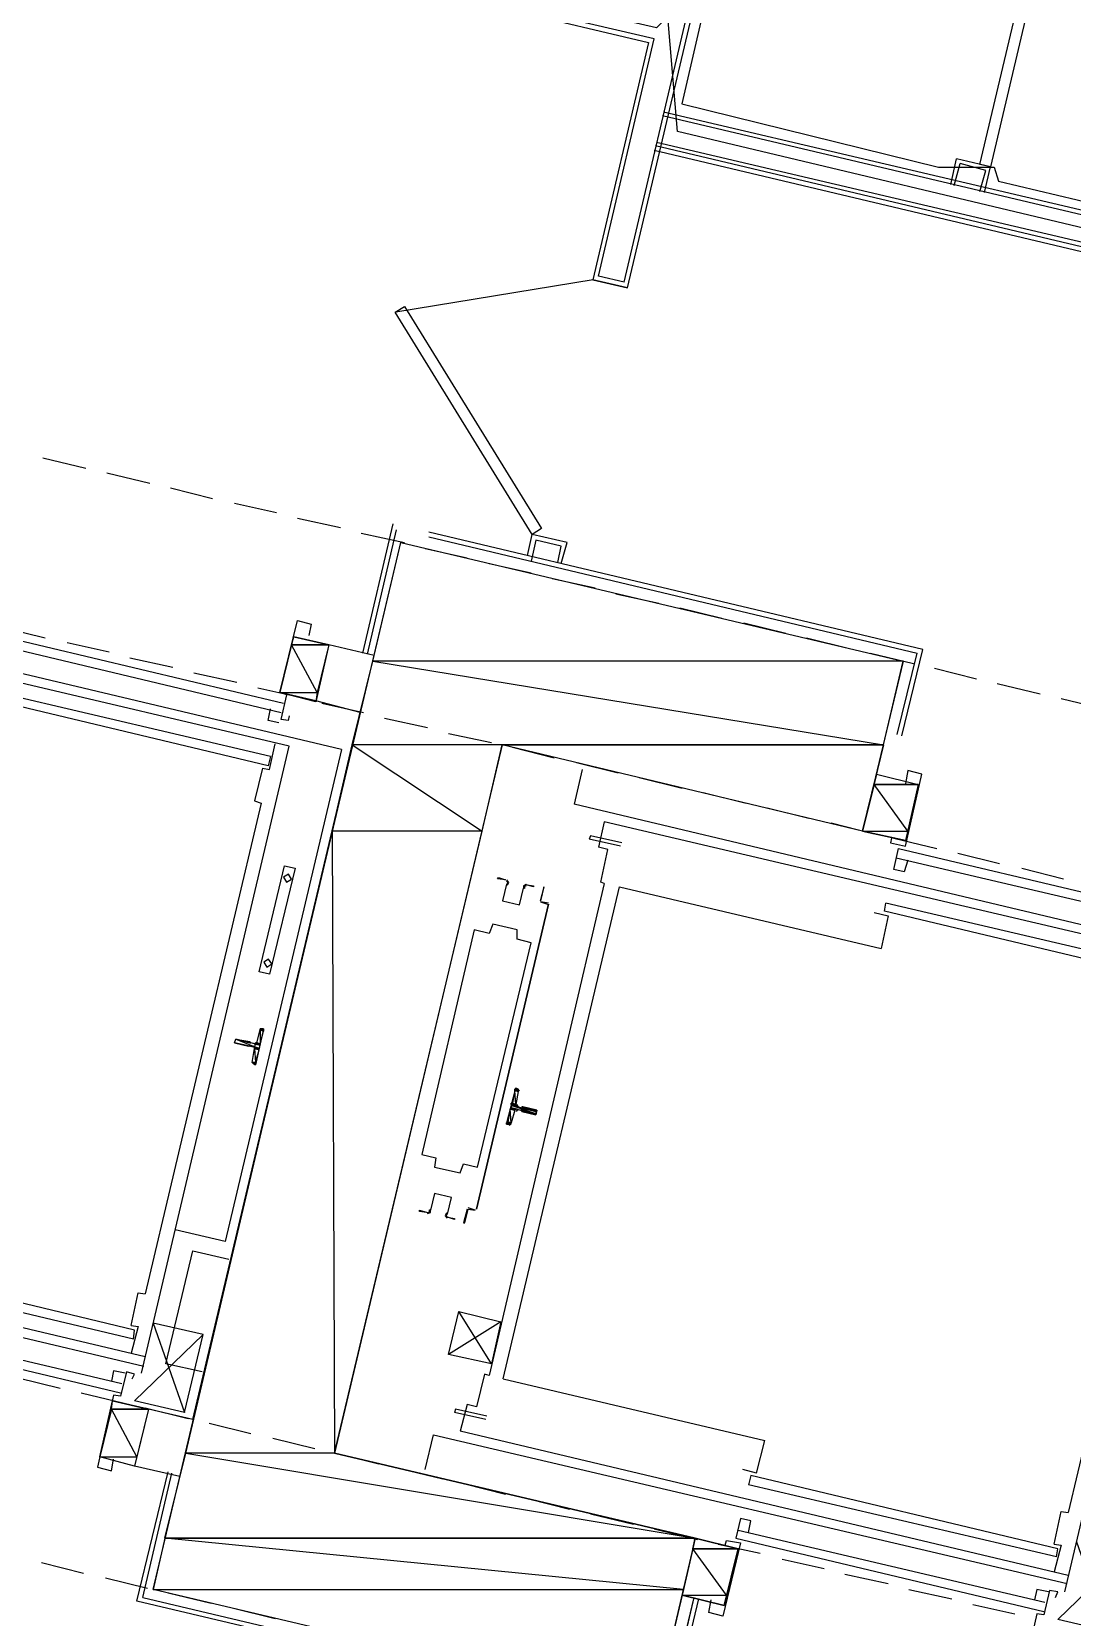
# Model space of a CAD drawing. Header units: feet. Extents: x -84 to 198, y -22 to 181.
# Drawn here: x 54.59 to 66.53, y 53.62 to 71.79 of the extents above; entities that cross this region are included whole.
import ezdxf

# ---------------------------------------------------------------- set-up
doc = ezdxf.new("R2010")
doc.units = ezdxf.units.FT
for name, color, linetype in [('A-AREA-COMUN', 252, 'CONTINUOUS'), ('A-AREA-UNIDAD', 30, 'CONTINUOUS'), ('A-LINEA', 7, 'CONTINUOUS'), ('A-LINEA-FINA', 9, 'CONTINUOUS'), ('A-MURO-CONCRETO', 8, 'CONTINUOUS')]:
    doc.layers.add(name, color=color, linetype=linetype)

msp = doc.modelspace()

# ---------------------------------------------------------------- linework, layer by layer
at = {"layer": 'A-AREA-COMUN'}
msp.add_lwpolyline([(85.44, 65.12), (73.6, 67.84), (72.16, 70.2044), (71.488, 70.1333), (71.2, 69.8133), (70.688, 70.1689), (70.528, 70.6844), (68.288, 69.4044), (67.232, 69.4044), (62, 70.6489), (61.888, 71.9644), (61.76, 71.84), (60.672, 72.0889), (60.32, 72.32), (61.2, 75.9644), (60.24, 75.9644), (43.52, 79.9289), (42.848, 77.12), (41.84, 77.12), (33.888, 79.04)], dxfattribs=at)
at = {"layer": 'A-AREA-UNIDAD'}
msp.add_lwpolyline([(100.832, 79.3244), (78.208, 84.6933), (76.992, 84.6933), (74.4, 85.2089), (66.112, 87.2889), (64.24, 78.9689), (63.872, 78.88), (63.2, 75.9644), (63.2, 75.2889), (63.008, 75.1289), (62.048, 70.9689), (64.992, 70.24), (65.632, 70.24), (65.68, 70.08), (67.712, 69.6), (69.728, 70.72), (70.72, 70.72), (71.2, 69.8489), (71.552, 70.24), (72.512, 70.24), (73.792, 68.16), (85.6, 65.3689)], dxfattribs=at)
at = {"layer": 'A-LINEA'}
for p, q in [((61.3867, 68.9244), (65.8267, 87.7244)), ((61.4267, 68.8578), (65.8667, 87.6711)), ((61.7333, 71.7111), (60.1333, 72.0844)), ((61.0933, 68.9911), (61.7333, 71.7111)), ((67.9067, 69.3911), (61.8267, 70.8311)), ((67.92, 69.4444), (61.84, 70.8711)), ((67.8133, 68.9911), (61.7333, 70.4311)), ((67.8267, 69.0444), (61.7467, 70.4844)), ((67.84, 69.0978), (61.76, 70.5244)), ((65.1333, 70.0444), (65.2, 70.3378)), ((65.1733, 70.0311), (65.24, 70.2844)), ((65.5867, 70.2444), (65.2, 70.3378)), ((65.5333, 70.2044), (65.24, 70.2844)), ((65.4667, 69.9644), (65.5333, 70.2044)), ((65.52, 69.9511), (65.5867, 70.2444)), ((61.0322, 68.9504), (58.7697, 68.5807)), ((61.4267, 68.8578), (61.0267, 68.9511)), ((61.3867, 68.9244), (61.0933, 68.9911)), ((54.72, 66.9111), (55.2133, 66.7911)), ((55.4533, 66.7378), (55.9467, 66.6178)), ((56.1867, 66.5644), (56.6667, 66.4444)), ((56.92, 66.3911), (57.4, 66.2844)), ((57.64, 66.2178), (58.1333, 66.1111)), ((58.3733, 66.0444), (58.8667, 65.9378)), ((58.7333, 66.1511), (58.3867, 64.6711)), ((58.7733, 66.0844), (58.44, 64.6578)), ((64.8133, 64.7111), (59.1467, 66.0578)), ((59.1467, 66.0044), (64.7467, 64.6711)), ((60.28, 65.7911), (60.3333, 66.0311)), ((60.28, 65.7911), (60.3333, 66.0311)), ((60.7333, 65.9378), (60.3333, 66.0311)), ((60.7333, 65.9378), (60.3333, 66.0311)), ((59.1067, 65.8711), (59.5867, 65.7644)), ((60.6267, 65.7111), (60.6667, 65.8978)), ((60.6667, 65.6978), (60.7333, 65.9378)), ((59.84, 65.6978), (60.32, 65.5911)), ((58.1467, 63.5644), (50.2267, 65.4444)), ((60.56, 65.5244), (61.0533, 65.4178)), ((61.2933, 65.3511), (61.7867, 65.2444)), ((57.5467, 63.6044), (50.5733, 65.2444)), ((62.0267, 65.1911), (62.5067, 65.0711)), ((53.9467, 64.9378), (57.48, 64.0978)), ((54.2667, 64.9644), (54.7467, 64.8444)), ((62.76, 65.0178), (63.24, 64.8978)), ((53.9333, 64.8311), (57.4533, 63.9911)), ((55, 64.7911), (55.48, 64.6844)), ((57.44, 64.2178), (57.6, 64.8578)), ((58, 64.7644), (57.6, 64.8578)), ((58, 64.7644), (57.8533, 64.1111)), ((58.52, 64.6444), (58, 64.7644)), ((63.48, 64.8444), (63.9733, 64.7244)), ((64.5733, 63.7244), (64.8133, 64.7111)), ((55.72, 64.6178), (56.2133, 64.5111)), ((64.2133, 64.6711), (64.7067, 64.5511)), ((64.52, 63.7378), (64.7467, 64.6711)), ((56.4533, 64.4444), (56.9467, 64.3378)), ((64.9467, 64.4978), (65.4267, 64.3778)), ((57.3067, 63.3778), (53.7867, 64.2178)), ((57.3333, 63.4844), (53.8, 64.3111)), ((57.1867, 64.2711), (57.6667, 64.1644)), ((57.8533, 64.1244), (57.44, 64.2178)), ((65.6667, 64.3244), (66.16, 64.2044)), ((56.44, 55.8844), (58.36, 63.9911)), ((58.36, 63.9911), (57.8533, 64.1244)), ((57.92, 64.0978), (58.4, 63.9911)), ((66.4, 64.1511), (66.8933, 64.0311)), ((58.64, 63.9244), (59.1333, 63.8178)), ((57.32, 63.3378), (57.3867, 63.6311)), ((59.3733, 63.7511), (59.8667, 63.6444)), ((55.8533, 56.4178), (57.5467, 63.6044)), ((58.1467, 63.5644), (56.8133, 57.9244)), ((57.3333, 63.4844), (57.3067, 63.3778)), ((60.1067, 63.5911), (60.5867, 63.4711)), ((57.24, 63.3511), (57.32, 63.3378)), ((60.9067, 63.3378), (60.8133, 62.9378)), ((60.84, 63.4178), (61.32, 63.2978)), ((61.56, 63.2444), (62.0533, 63.1244)), ((64.76, 63.1644), (64.6133, 62.5244)), ((57.2267, 62.9511), (55.8933, 57.3244)), ((68.7333, 61.0578), (60.8133, 62.9378)), ((62.2933, 63.0711), (62.7867, 62.9511)), ((63.0267, 62.8978), (63.5067, 62.7778)), ((61.16, 62.7378), (61.0933, 62.4444)), ((68.1333, 61.0978), (61.16, 62.7378)), ((63.76, 62.7244), (64.24, 62.6044)), ((61.3467, 62.4578), (60.9867, 62.5378)), ((64.48, 62.5511), (64.9733, 62.4311)), ((64.5333, 62.4311), (68.0667, 61.5911)), ((65.2133, 62.3778), (65.6933, 62.2578)), ((64.5067, 62.3244), (68.04, 61.4978)), ((64.64, 62.2978), (64.6, 62.1644)), ((65.9467, 62.2044), (66.4267, 62.0844)), ((61.16, 62.0311), (59.84, 56.3911)), ((60, 56.3511), (61.3333, 61.9911)), ((61.3333, 61.9911), (64.3333, 61.2844)), ((60.52, 61.8044), (60.4267, 61.8178)), ((60.4267, 61.8178), (60.5067, 61.7911)), ((60.44, 61.8178), (60.44, 61.8178)), ((60.44, 61.8178), (60.44, 61.8178)), ((64.3733, 61.7111), (64.3867, 61.8044)), ((67.92, 60.9778), (64.3867, 61.8044)), ((60.52, 61.7911), (59.6933, 58.2978)), ((59.6933, 58.2978), (60.52, 61.7911)), ((60.5067, 61.7911), (60.5067, 61.7911)), ((67.8933, 60.8711), (64.3733, 61.7111)), ((66.44, 53.9111), (68.1333, 61.0978)), ((57.1733, 60.2044), (57.2133, 60.3511)), ((57.2379, 60.3639), (57.2142, 60.3504)), ((67.8133, 60.4578), (66.48, 54.8178)), ((57.08, 60.1644), (57.08, 60.1644)), ((57.12, 59.9778), (57.1467, 60.1378)), ((57.1336, 59.9744), (57.1487, 59.9516)), ((60.1733, 59.6444), (60.1467, 59.4978)), ((60.1864, 59.6479), (60.1713, 59.6706)), ((60.1733, 59.4711), (60.2133, 59.4578)), ((60.0687, 59.2583), (60.0924, 59.2718)), ((60.1333, 59.4311), (60.0933, 59.2844)), ((48.6133, 58.2178), (55.88, 56.4978)), ((55.8933, 56.6044), (48.92, 58.2578)), ((59.68, 58.2844), (59.6, 58.3111)), ((59.6, 58.2978), (59.6, 58.2978)), ((59.68, 58.2978), (59.68, 58.2978)), ((59.68, 58.2978), (59.68, 58.2978)), ((56.8133, 57.9244), (56.24, 58.0578)), ((55.76, 56.8044), (52.2267, 57.6444)), ((55.7733, 56.9111), (52.2533, 57.7511)), ((55.7333, 56.9644), (55.8133, 57.3378)), ((55.8133, 57.3378), (55.8933, 57.3244)), ((52.1067, 57.1244), (55.6267, 56.2978)), ((59.8667, 56.5244), (59.4933, 57.1244)), ((52.08, 57.0311), (55.6133, 56.1911)), ((55.7333, 56.9644), (55.8133, 56.9511)), ((55.8133, 56.9511), (55.7333, 56.6444)), ((55.76, 56.8044), (55.7733, 56.9111)), ((56.56, 56.8578), (55.9867, 56.9911)), ((56.3467, 55.9644), (56.56, 56.8578)), ((54.44, 56.3644), (54.92, 56.2444)), ((59.7867, 56.4044), (59.6933, 56.0311)), ((59.84, 56.3911), (59.7867, 56.4044)), ((60, 56.3511), (63, 55.6444)), ((55.16, 56.1911), (55.6533, 56.0711)), ((55.3733, 55.4578), (55.52, 56.0978)), ((55.9333, 56.0044), (55.52, 56.0978)), ((55.9333, 56.0044), (55.7733, 55.3511)), ((55.8933, 56.0178), (56.3867, 55.8978)), ((56.44, 55.8844), (55.9333, 56.0044)), ((59.4533, 56.0044), (59.44, 55.9644)), ((59.8133, 55.9244), (59.4533, 56.0044)), ((56.6267, 55.8444), (57.1067, 55.7244)), ((59.8, 55.8844), (59.44, 55.9644)), ((57.36, 55.6711), (57.84, 55.5511)), ((59.1067, 55.3111), (59.2, 55.7111)), ((59.2, 55.7111), (66.4667, 54.0044)), ((66.48, 54.0978), (59.5067, 55.7511)), ((62.9067, 55.2711), (63, 55.6444)), ((55.7733, 55.3511), (55.3733, 55.4578)), ((58.08, 55.4978), (58.5733, 55.3778)), ((56.2933, 55.2311), (55.7733, 55.3511)), ((55.8, 53.8044), (56.16, 55.2844)), ((55.8, 53.8044), (56.16, 55.2844)), ((55.8667, 53.8444), (56.2, 55.2711)), ((55.8667, 53.8444), (56.2, 55.2711)), ((58.8133, 55.3244), (59.3067, 55.2044)), ((62.9067, 55.2711), (62.7467, 55.3111)), ((59.5467, 55.1511), (60.0267, 55.0311)), ((62.84, 55.2444), (62.8133, 55.1378)), ((66.3467, 54.3111), (62.8133, 55.1378)), ((66.36, 54.4044), (62.84, 55.2444)), ((60.28, 54.9778), (60.76, 54.8578)), ((61, 54.8044), (61.4933, 54.6844)), ((62.8133, 54.5911), (62.84, 54.7244)), ((66.32, 54.4578), (66.4, 54.8311)), ((66.4, 54.8311), (66.48, 54.8178)), ((61.7333, 54.6311), (62.2267, 54.5111)), ((62.6933, 54.6178), (66.2133, 53.7911)), ((62.4667, 54.4578), (62.9467, 54.3511)), ((62.5333, 53.7511), (62.6933, 54.4044)), ((62.6667, 54.5244), (66.2, 53.6844)), ((66.32, 54.4578), (66.4, 54.4444)), ((66.4, 54.4444), (66.32, 54.1378)), ((66.3467, 54.3111), (66.36, 54.4044)), ((54.7067, 54.2444), (55.1867, 54.1244)), ((63.2, 54.2844), (63.68, 54.1778)), ((55.44, 54.0711), (55.92, 53.9511)), ((63.92, 54.1111), (64.4133, 54.0044)), ((61.8933, 52.3644), (55.8, 53.8044)), ((55.8667, 53.8444), (61.8533, 52.4311)), ((56.16, 53.8978), (56.6533, 53.7778)), ((62.1867, 53.8444), (61.7867, 52.1778)), ((62.24, 53.8311), (61.8267, 52.1111)), ((62.1867, 53.8444), (61.8533, 52.4311)), ((62.24, 53.8311), (61.8933, 52.3644)), ((64.6533, 53.9378), (65.1467, 53.8311)), ((56.8933, 53.7244), (57.3867, 53.6044)), ((65.3867, 53.7644), (65.8667, 53.6578))]:
    msp.add_line(p, q, dxfattribs=at)
for points in [[(66.24, 73.0044), (65.5867, 70.2444), (65.4667, 70.2711), (66.12, 73.0311), (66.24, 73.0044)], [(60.08, 72.0444), (61.6667, 71.6711), (61.0267, 68.9511), (61.4267, 68.8578)], [(60.3333, 66.0311), (58.76, 68.5778), (58.8667, 68.6444), (60.44, 66.0978), (60.3333, 66.0311)], [(62.2, 54.5244), (61.7467, 52.5778), (55.9867, 53.9378), (58.8267, 65.9378), (64.5867, 64.5778), (64.12, 62.6311), (59.9867, 63.6178), (58.0667, 55.4978), (62.2, 54.5244)], [(60.6667, 65.8978), (60.3733, 65.9644), (60.32, 65.7244)], [(60.6667, 65.8978), (60.3733, 65.9644), (60.32, 65.7244)], [(57.5467, 63.9511), (57.5333, 63.8978), (57.4533, 63.9111), (57.52, 64.1911), (57.44, 64.2178), (57.64, 65.0444), (57.8, 65.0044), (57.7733, 64.8711)], [(57.4267, 63.8711), (57.3067, 63.8978), (57.3333, 64.0311)], [(57.24, 63.3511), (57.1467, 62.9778), (57.2267, 62.9511)], [(64.28, 63.2844), (64.12, 62.6311), (64.6133, 62.5244)], [(64.6133, 62.5244), (64.12, 62.6311), (64.28, 63.2844), (64.76, 63.1644)], [(64.4533, 62.5511), (64.44, 62.4978), (64.6133, 62.4578), (64.8, 63.2844), (64.64, 63.3244), (64.6133, 63.1778)], [(61.36, 62.4978), (61, 62.5778), (60.9867, 62.5378)], [(61.16, 62.0311), (61.12, 62.0444), (61.2, 62.4178), (61.0933, 62.4444)], [(64.6, 62.1644), (64.48, 62.1911), (64.5333, 62.4311)], [(57.4933, 62.2311), (57.6133, 62.2044), (57.32, 60.9911), (57.2, 61.0178), (57.4933, 62.2311)], [(57.5374, 62.1365), (57.4813, 62.1019), (57.5159, 62.0457), (57.5721, 62.0804), (57.5374, 62.1365)], [(60.0267, 62.0711), (59.9333, 62.0844), (59.9467, 62.0978), (60.0267, 62.0711)], [(60.0397, 62.0235), (59.9942, 61.8309), (60.1869, 61.7853), (60.2325, 61.9779)], [(60.0397, 62.0235), (59.9942, 61.8309), (60.1869, 61.7853), (60.2325, 61.9779)], [(60.044, 62.0208), (60.0531, 62.0409), (60.0381, 62.0572)], [(60.051, 62.0095), (60.0663, 62.043), (60.0413, 62.0701)], [(60.2673, 62.017), (60.2329, 62.0039), (60.2315, 61.9671)], [(60.2644, 62.004), (60.2438, 61.9961), (60.2429, 61.9741)], [(60.2533, 62.0178), (60.3467, 62.0044), (60.3467, 61.9911), (60.2533, 62.0178)], [(60.4267, 61.8311), (60.4667, 61.9778), (60.4667, 61.9911), (60.4267, 61.8311)], [(64.2533, 61.6978), (64.4133, 61.6578), (64.3333, 61.2844)], [(59.6667, 61.4978), (59.0667, 58.9244), (59.2267, 58.8844), (59.2133, 58.7778), (59.5067, 58.7111), (59.5467, 58.8178), (59.7067, 58.7778), (60.32, 61.3511), (60.16, 61.3911), (60.16, 61.4978), (59.88, 61.5644), (59.84, 61.4578), (59.6667, 61.4978)], [(57.3107, 61.1632), (57.2546, 61.1285), (57.2893, 61.0724), (57.3454, 61.107), (57.3107, 61.1632)], [(57.24, 60.3644), (57.2533, 60.3644), (57.16, 59.9511), (57.1467, 59.9644)], [(57.08, 60.1644), (56.92, 60.2044), (56.9333, 60.2444), (57.0933, 60.2178), (57.0933, 60.2044)], [(57.1467, 60.1911), (57.1067, 60.2044), (57.1067, 60.2044)], [(57.1487, 60.1783), (57.1638, 60.1808), (57.1728, 60.1932)], [(57.1333, 60.1644), (57.0933, 60.1644), (57.0933, 60.1644)], [(57.1595, 60.1265), (57.157, 60.1416), (57.1446, 60.1506)], [(60.0667, 59.2711), (60.04, 59.2711), (60.1467, 59.6844), (60.16, 59.6711)], [(60.16, 59.4444), (60.2, 59.4311), (60.2, 59.4311)], [(60.1605, 59.4957), (60.163, 59.4806), (60.1754, 59.4716)], [(60.2267, 59.4711), (60.3867, 59.4311), (60.3733, 59.3778), (60.2133, 59.4178)], [(60.2267, 59.4711), (60.2133, 59.4711), (60.2133, 59.4711)], [(60.1713, 59.4306), (60.1562, 59.4281), (60.1472, 59.4157)], [(59.3603, 58.2387), (59.4058, 58.4313), (59.2131, 58.4769), (59.1675, 58.2843)], [(59.3603, 58.2387), (59.4058, 58.4313), (59.2131, 58.4769), (59.1675, 58.2843)], [(59.12, 58.2578), (59.04, 58.2711), (59.04, 58.2844), (59.1333, 58.2578)], [(59.1327, 58.2453), (59.1671, 58.2583), (59.1685, 58.2951)], [(59.1356, 58.2583), (59.1562, 58.2661), (59.1571, 58.2882)], [(59.349, 58.2527), (59.3337, 58.2192), (59.3587, 58.1921)], [(59.356, 58.2414), (59.3469, 58.2213), (59.3619, 58.205)], [(59.36, 58.2044), (59.44, 58.1911), (59.44, 58.1778), (59.36, 58.2044)], [(59.5867, 58.2978), (59.5467, 58.1378), (59.56, 58.1378), (59.6, 58.2978), (59.68, 58.2844)], [(56.5467, 56.4311), (56.1333, 56.5244), (56.44, 57.8178), (56.8533, 57.7244)], [(59.9733, 57.0044), (59.3733, 56.6311), (59.4933, 57.1244), (59.9733, 57.0044), (59.8667, 56.5244), (59.3733, 56.6311)], [(55.9867, 56.9911), (56.3467, 55.9644), (55.7733, 56.0978), (56.56, 56.8578)], [(55.7467, 56.3511), (55.7733, 56.4044), (55.68, 56.4311), (55.6133, 56.1511), (55.5333, 56.1644), (55.3467, 55.3378), (55.5067, 55.2978), (55.5333, 55.4311)], [(55.6667, 56.4178), (55.5333, 56.4444), (55.5067, 56.3244)], [(59.6933, 56.0311), (59.5867, 56.0578), (59.5067, 55.7511)], [(62.84, 54.7244), (62.72, 54.7511), (62.6667, 54.5244)], [(62.6933, 54.4044), (62.2, 54.5244), (62.0533, 53.8711), (62.5333, 53.7511)], [(62.5467, 54.4444), (62.56, 54.4978), (62.72, 54.4711), (62.52, 53.6311), (62.36, 53.6711), (62.3867, 53.8178)], [(66.5733, 54.4844), (66.9333, 53.4578), (66.36, 53.5911), (67.1467, 54.3511)], [(66.3333, 53.8444), (66.36, 53.9111), (66.2667, 53.9244), (66.2, 53.6444), (66.12, 53.6578), (65.9333, 52.8311), (66.0933, 52.7911), (66.12, 52.9378)], [(66.2533, 53.9111), (66.12, 53.9378), (66.0933, 53.8178)]]:
    msp.add_lwpolyline(points, dxfattribs=at)
at = {"layer": 'A-LINEA-FINA'}
for p, q in [((57.2533, 60.3511), (57.2133, 60.3644)), ((57.2533, 60.3511), (57.2267, 60.3644)), ((57.2533, 60.3644), (57.24, 60.3644)), ((57.08, 60.1644), (56.92, 60.2044)), ((57.0933, 60.2044), (56.9333, 60.2444)), ((57.0933, 60.2044), (56.9333, 60.2444)), ((57.2133, 60.1778), (57.16, 60.1911)), ((57.2, 60.1378), (57.1333, 60.1644)), ((57.2, 60.1244), (57.1467, 60.1378)), ((57.16, 59.9644), (57.12, 59.9778)), ((57.16, 59.9644), (57.1333, 59.9778)), ((57.16, 59.9644), (57.1333, 59.9644)), ((57.16, 59.9511), (57.1333, 59.9644)), ((60.1333, 59.6711), (60.1733, 59.6578)), ((60.1333, 59.6711), (60.1733, 59.6711)), ((60.1467, 59.6844), (60.16, 59.6711)), ((60.08, 59.4444), (60.1333, 59.4311)), ((60.08, 59.4444), (60.1333, 59.4311)), ((60.0933, 59.4978), (60.16, 59.4711)), ((60.0933, 59.4978), (60.16, 59.4844)), ((60.0933, 59.4978), (60.1467, 59.4844)), ((60.0933, 59.4578), (60.1467, 59.4444)), ((60.2133, 59.4711), (60.3867, 59.4311)), ((60.2133, 59.4711), (60.3867, 59.4311)), ((60.2133, 59.4578), (60.3733, 59.4178)), ((60.04, 59.2844), (60.08, 59.2711)), ((60.04, 59.2711), (60.0667, 59.2711)), ((60.0533, 59.2844), (60.08, 59.2711)), ((60.2133, 59.4311), (60.3733, 59.3911)), ((60.2133, 59.4178), (60.3733, 59.3778))]:
    msp.add_line(p, q, dxfattribs=at)
for points in [[(57.2133, 60.3511), (57.2133, 60.1911), (57.1733, 60.2044), (57.2133, 60.3511)], [(57.2133, 60.3644), (57.2533, 60.3511), (57.2267, 60.3644), (57.2133, 60.3644)], [(57.2533, 60.3511), (57.2533, 60.3511), (57.2133, 60.3644), (57.2533, 60.3511)], [(57.2133, 60.3644), (57.2533, 60.3511), (57.2133, 60.3511), (57.2133, 60.3644), (57.2133, 60.3644)], [(57.2133, 60.3644), (57.2533, 60.3511), (57.2533, 60.3511), (57.2133, 60.3644), (57.2133, 60.3644)], [(57.2533, 60.3378), (57.2533, 60.3378), (57.2133, 60.3511), (57.2533, 60.3378)], [(57.2533, 60.3378), (57.2133, 60.3511), (57.2533, 60.3511), (57.2533, 60.3378), (57.2533, 60.3378)], [(57.2533, 60.3378), (57.2133, 60.3511), (57.2133, 60.1911), (57.2533, 60.3378)], [(57.2533, 60.3644), (57.24, 60.3644), (57.2267, 60.3644), (57.2533, 60.3644), (57.2533, 60.3644)], [(57.2267, 60.3644), (57.2533, 60.3511), (57.2533, 60.3511), (57.2267, 60.3644)], [(57.2533, 60.3511), (57.2533, 60.3511), (57.2267, 60.3644), (57.2533, 60.3511)], [(57.2533, 60.3511), (57.2267, 60.3644), (57.2533, 60.3644), (57.2533, 60.3511), (57.2533, 60.3511)], [(57.2267, 60.3644), (57.2533, 60.3511), (57.2533, 60.3511), (57.2267, 60.3644)], [(57.24, 60.3644), (57.2533, 60.3644), (57.2533, 60.3644), (57.24, 60.3644)], [(57.2533, 60.3644), (57.2533, 60.3644), (57.24, 60.3644), (57.2533, 60.3644)], [(56.9333, 60.2444), (57.2, 60.1378), (56.92, 60.2044), (56.9333, 60.2444), (56.9333, 60.2444)], [(56.92, 60.2044), (57.0933, 60.1644), (57.0933, 60.1644), (56.92, 60.2044)], [(57.0933, 60.1644), (57.0933, 60.1644), (56.92, 60.2044), (57.0933, 60.1644), (57.0933, 60.1644)], [(56.92, 60.2044), (57.0933, 60.1644), (57.0933, 60.1644), (56.92, 60.2044)], [(57.0933, 60.1644), (57.0933, 60.1644), (56.92, 60.2044), (57.0933, 60.1644), (57.0933, 60.1644)], [(56.92, 60.2044), (57.0933, 60.1644), (57.0933, 60.1644), (56.92, 60.2044)], [(57.0933, 60.1644), (57.0933, 60.1644), (56.92, 60.2044), (57.0933, 60.1644), (57.0933, 60.1644)], [(57.08, 60.1644), (57.08, 60.1644), (56.92, 60.2044), (57.08, 60.1644)], [(57.08, 60.1644), (56.92, 60.2044), (57.0933, 60.1644), (57.08, 60.1644), (57.08, 60.1644)], [(56.92, 60.2044), (57.08, 60.1644), (57.08, 60.1644), (56.92, 60.2044)], [(57.08, 60.1644), (57.08, 60.1644), (56.92, 60.2044), (57.08, 60.1644), (57.08, 60.1644)], [(56.92, 60.2044), (57.08, 60.1644), (57.08, 60.1644), (56.92, 60.2044)], [(57.08, 60.1644), (57.08, 60.1644), (56.92, 60.2044), (57.08, 60.1644)], [(56.92, 60.2044), (57.08, 60.1644), (57.08, 60.1644), (56.92, 60.2044), (56.92, 60.2044)], [(56.92, 60.2044), (57.08, 60.1644), (57.08, 60.1644), (56.92, 60.2044)], [(57.08, 60.1644), (57.08, 60.1644), (56.92, 60.2044), (57.08, 60.1644), (57.08, 60.1644)], [(56.92, 60.2044), (57.08, 60.1644), (57.08, 60.1644), (56.92, 60.2044)], [(57.08, 60.1644), (57.08, 60.1644), (56.92, 60.2044), (57.08, 60.1644), (57.08, 60.1644)], [(57.0933, 60.2044), (57.0933, 60.2044), (56.9333, 60.2444), (57.0933, 60.2044)], [(57.0933, 60.2044), (56.9333, 60.2444), (57.0933, 60.2178), (57.0933, 60.2044), (57.0933, 60.2044)], [(56.9333, 60.2444), (57.0933, 60.2044), (57.0933, 60.2044), (56.9333, 60.2444)], [(57.0933, 60.2044), (57.0933, 60.2044), (56.9333, 60.2444), (57.0933, 60.2044)], [(56.9333, 60.2444), (57.0933, 60.2044), (57.0933, 60.2044), (56.9333, 60.2444), (56.9333, 60.2444)], [(56.9333, 60.2444), (57.0933, 60.2044), (57.0933, 60.2044), (56.9333, 60.2444)], [(57.0933, 60.2044), (57.0933, 60.2044), (56.9333, 60.2444), (57.0933, 60.2044), (57.0933, 60.2044)], [(56.9333, 60.2444), (57.0933, 60.2044), (57.0933, 60.2044), (56.9333, 60.2444)], [(57.0933, 60.2044), (57.0933, 60.2044), (56.9333, 60.2444), (57.0933, 60.2044)], [(56.9333, 60.2444), (57.0933, 60.2044), (57.0933, 60.2044), (56.9333, 60.2444), (56.9333, 60.2444)], [(56.9333, 60.2444), (57.0933, 60.2044), (57.0933, 60.2044), (56.9333, 60.2444)], [(57.0933, 60.2044), (57.0933, 60.2044), (56.9333, 60.2444), (57.0933, 60.2044), (57.0933, 60.2044)], [(56.9333, 60.2444), (57.0933, 60.2044), (57.0933, 60.2044), (56.9333, 60.2444)], [(57.0933, 60.2044), (57.0933, 60.2044), (56.9333, 60.2444), (57.0933, 60.2044), (57.0933, 60.2044)], [(57.1067, 60.2044), (57.1067, 60.2044), (56.9333, 60.2444), (57.1067, 60.2044)], [(57.1067, 60.2044), (56.9333, 60.2444), (57.0933, 60.2044), (57.1067, 60.2044), (57.1067, 60.2044)], [(57.2133, 60.1778), (56.9333, 60.2444), (57.2, 60.1378), (57.2133, 60.1778)], [(57.16, 60.1911), (57.2133, 60.1778), (57.1467, 60.1911), (57.16, 60.1911), (57.16, 60.1911)], [(57.1467, 60.1911), (57.2133, 60.1778), (57.2133, 60.1778), (57.1467, 60.1911)], [(57.2133, 60.1778), (57.2133, 60.1778), (57.1467, 60.1911), (57.2133, 60.1778), (57.2133, 60.1778)], [(57.1467, 60.1911), (57.2133, 60.1778), (57.2133, 60.1778), (57.1467, 60.1911)], [(57.2133, 60.1778), (57.2133, 60.1778), (57.1467, 60.1911), (57.2133, 60.1778), (57.2133, 60.1778)], [(57.2133, 60.1911), (57.1733, 60.2044), (57.16, 60.2044), (57.2133, 60.1911), (57.2133, 60.1911)], [(57.2133, 60.1911), (57.2133, 60.1911), (57.16, 60.2044), (57.2133, 60.1911)], [(57.2133, 60.1911), (57.16, 60.2044), (57.2133, 60.1911), (57.2133, 60.1911), (57.2133, 60.1911)], [(57.2133, 60.1911), (57.16, 60.2044), (57.2133, 60.1778), (57.2133, 60.1911)], [(57.16, 60.2044), (57.2133, 60.1778), (57.16, 60.1911), (57.16, 60.2044), (57.16, 60.2044)], [(57.16, 60.1911), (57.2133, 60.1778), (57.2133, 60.1778), (57.16, 60.1911)], [(57.2133, 60.1778), (57.2133, 60.1778), (57.16, 60.1911), (57.2133, 60.1778), (57.2133, 60.1778)], [(57.16, 60.1911), (57.2133, 60.1778), (57.2133, 60.1778), (57.16, 60.1911)], [(57.2133, 60.1778), (57.2133, 60.1778), (57.16, 60.1911), (57.2133, 60.1778), (57.2133, 60.1778)], [(57.16, 60.1911), (57.2133, 60.1778), (57.2133, 60.1778), (57.16, 60.1911)], [(57.2133, 60.1778), (57.2133, 60.1778), (57.16, 60.1911), (57.2133, 60.1778), (57.2133, 60.1778)], [(57.1733, 60.2044), (57.2133, 60.1911), (57.2133, 60.1911), (57.1733, 60.2044)], [(57.1467, 60.1378), (57.16, 59.9778), (57.12, 59.9778), (57.1467, 60.1378), (57.1467, 60.1378)], [(57.1333, 60.1644), (57.2, 60.1378), (57.2, 60.1378), (57.1333, 60.1644)], [(57.2, 60.1378), (57.2, 60.1378), (57.1333, 60.1644), (57.2, 60.1378), (57.2, 60.1378)], [(57.1333, 60.1644), (57.2, 60.1378), (57.1467, 60.1511), (57.1333, 60.1644), (57.1333, 60.1644)], [(57.1467, 60.1511), (57.2, 60.1378), (57.2, 60.1378), (57.1467, 60.1511)], [(57.2, 60.1378), (57.2, 60.1378), (57.1467, 60.1511), (57.2, 60.1378), (57.2, 60.1378)], [(57.1467, 60.1511), (57.2, 60.1378), (57.2, 60.1378), (57.1467, 60.1511)], [(57.2, 60.1378), (57.2, 60.1378), (57.1467, 60.1511), (57.2, 60.1378), (57.2, 60.1378)], [(57.1467, 60.1511), (57.2, 60.1378), (57.2, 60.1378), (57.1467, 60.1511)], [(57.2, 60.1378), (57.2, 60.1378), (57.1467, 60.1511), (57.2, 60.1378), (57.2, 60.1378)], [(57.1467, 60.1511), (57.2, 60.1378), (57.2, 60.1378), (57.1467, 60.1511)], [(57.2, 60.1378), (57.2, 60.1378), (57.1467, 60.1511), (57.2, 60.1378), (57.2, 60.1378)], [(57.2, 60.1378), (57.1467, 60.1511), (57.2, 60.1244), (57.2, 60.1378)], [(57.1467, 60.1511), (57.2, 60.1244), (57.1467, 60.1378), (57.1467, 60.1511)], [(57.1467, 60.1378), (57.2, 60.1244), (57.2, 60.1244), (57.1467, 60.1378)], [(57.2, 60.1244), (57.2, 60.1244), (57.1467, 60.1378), (57.2, 60.1244)], [(57.2, 60.1244), (57.1467, 60.1378), (57.2, 60.1244), (57.2, 60.1244), (57.2, 60.1244)], [(57.2, 60.1244), (57.1467, 60.1378), (57.16, 59.9778), (57.2, 60.1244)], [(57.1333, 59.9778), (57.16, 59.9644), (57.12, 59.9778), (57.1333, 59.9778)], [(57.12, 59.9778), (57.16, 59.9644), (57.16, 59.9644), (57.12, 59.9778)], [(57.16, 59.9644), (57.16, 59.9644), (57.12, 59.9778), (57.16, 59.9644)], [(57.16, 59.9644), (57.12, 59.9778), (57.16, 59.9778), (57.16, 59.9644), (57.16, 59.9644)], [(57.12, 59.9778), (57.16, 59.9644), (57.16, 59.9644), (57.12, 59.9778), (57.12, 59.9778)], [(57.1333, 59.9778), (57.16, 59.9644), (57.1333, 59.9644), (57.1333, 59.9778)], [(57.1333, 59.9644), (57.16, 59.9644), (57.16, 59.9644), (57.1333, 59.9644), (57.1333, 59.9644)], [(57.1467, 59.9644), (57.16, 59.9511), (57.1333, 59.9644), (57.1467, 59.9644)], [(57.1333, 59.9644), (57.16, 59.9511), (57.16, 59.9511), (57.1333, 59.9644)], [(57.16, 59.9511), (57.16, 59.9511), (57.1333, 59.9644), (57.16, 59.9511)], [(57.16, 59.9511), (57.1333, 59.9644), (57.16, 59.9644), (57.16, 59.9511), (57.16, 59.9511)], [(57.1333, 59.9644), (57.16, 59.9511), (57.16, 59.9511), (57.1333, 59.9644), (57.1333, 59.9644)], [(60.1067, 59.5111), (60.1467, 59.4978), (60.1333, 59.6578), (60.1067, 59.5111)], [(60.1333, 59.6711), (60.1733, 59.6711), (60.1467, 59.6844), (60.1333, 59.6711)], [(60.1733, 59.6711), (60.1333, 59.6711), (60.1733, 59.6578), (60.1733, 59.6711)], [(60.1733, 59.6578), (60.1333, 59.6711), (60.1333, 59.6711), (60.1733, 59.6578)], [(60.1333, 59.6711), (60.1333, 59.6711), (60.1733, 59.6578), (60.1333, 59.6711)], [(60.1333, 59.6711), (60.1733, 59.6578), (60.1333, 59.6578), (60.1333, 59.6711), (60.1333, 59.6711)], [(60.1733, 59.6578), (60.1333, 59.6711), (60.1333, 59.6711), (60.1733, 59.6578)], [(60.1333, 59.6711), (60.1333, 59.6711), (60.1733, 59.6711), (60.1333, 59.6711)], [(60.1733, 59.6711), (60.1333, 59.6711), (60.1333, 59.6711), (60.1733, 59.6711)], [(60.1333, 59.6711), (60.1333, 59.6711), (60.1733, 59.6711), (60.1333, 59.6711), (60.1333, 59.6711)], [(60.1467, 59.4978), (60.1333, 59.6578), (60.1733, 59.6444), (60.1467, 59.4978)], [(60.1333, 59.6578), (60.1733, 59.6444), (60.1733, 59.6578), (60.1333, 59.6578), (60.1333, 59.6578)], [(60.1733, 59.6444), (60.1333, 59.6578), (60.1333, 59.6578), (60.1733, 59.6444), (60.1733, 59.6444)], [(60.1733, 59.6711), (60.1467, 59.6844), (60.16, 59.6711), (60.1733, 59.6711)], [(60.16, 59.6711), (60.1467, 59.6844), (60.1467, 59.6844), (60.16, 59.6711), (60.16, 59.6711)], [(60.0533, 59.2978), (60.0933, 59.2844), (60.08, 59.4444), (60.0533, 59.2978)], [(60.08, 59.4444), (60.1333, 59.4444), (60.0933, 59.4578), (60.08, 59.4444)], [(60.0933, 59.2844), (60.08, 59.4444), (60.1333, 59.4311), (60.0933, 59.2844)], [(60.1333, 59.4311), (60.08, 59.4444), (60.08, 59.4444), (60.1333, 59.4311)], [(60.08, 59.4444), (60.08, 59.4444), (60.1333, 59.4311), (60.08, 59.4444)], [(60.1333, 59.4311), (60.08, 59.4444), (60.1333, 59.4444), (60.1333, 59.4311), (60.1333, 59.4311)], [(60.1333, 59.4311), (60.08, 59.4444), (60.08, 59.4444), (60.1333, 59.4311), (60.1333, 59.4311)], [(60.0933, 59.5111), (60.0933, 59.5111), (60.1467, 59.4978), (60.0933, 59.5111)], [(60.0933, 59.5111), (60.1467, 59.4978), (60.0933, 59.4978), (60.0933, 59.5111), (60.0933, 59.5111)], [(60.1067, 59.5111), (60.1467, 59.4978), (60.0933, 59.5111), (60.1067, 59.5111), (60.1067, 59.5111)], [(60.0933, 59.4844), (60.1733, 59.4711), (60.0933, 59.4978), (60.0933, 59.4844)], [(60.1733, 59.4711), (60.0933, 59.4978), (60.16, 59.4711), (60.1733, 59.4711), (60.1733, 59.4711)], [(60.16, 59.4711), (60.0933, 59.4978), (60.0933, 59.4978), (60.16, 59.4711)], [(60.0933, 59.4978), (60.0933, 59.4978), (60.16, 59.4711), (60.0933, 59.4978), (60.0933, 59.4978)], [(60.16, 59.4711), (60.0933, 59.4978), (60.16, 59.4844), (60.16, 59.4711), (60.16, 59.4711)], [(60.16, 59.4844), (60.0933, 59.4978), (60.0933, 59.4978), (60.16, 59.4844)], [(60.0933, 59.4978), (60.0933, 59.4978), (60.16, 59.4844), (60.0933, 59.4978), (60.0933, 59.4978)], [(60.16, 59.4844), (60.0933, 59.4978), (60.1467, 59.4844), (60.16, 59.4844), (60.16, 59.4844)], [(60.1467, 59.4844), (60.0933, 59.4978), (60.0933, 59.4978), (60.1467, 59.4844)], [(60.0933, 59.4978), (60.0933, 59.4978), (60.1467, 59.4844), (60.0933, 59.4978), (60.0933, 59.4978)], [(60.1467, 59.4844), (60.0933, 59.4978), (60.1467, 59.4978), (60.1467, 59.4844), (60.1467, 59.4844)], [(60.0933, 59.4578), (60.3733, 59.3911), (60.0933, 59.4844), (60.0933, 59.4578)], [(60.3733, 59.3911), (60.0933, 59.4844), (60.3733, 59.4178), (60.3733, 59.3911), (60.3733, 59.3911)], [(60.1333, 59.4444), (60.0933, 59.4578), (60.1467, 59.4444), (60.1333, 59.4444), (60.1333, 59.4444)], [(60.1467, 59.4444), (60.0933, 59.4578), (60.0933, 59.4578), (60.1467, 59.4444)], [(60.0933, 59.4578), (60.0933, 59.4578), (60.1467, 59.4444), (60.0933, 59.4578), (60.0933, 59.4578)], [(60.1467, 59.4444), (60.0933, 59.4578), (60.0933, 59.4578), (60.1467, 59.4444)], [(60.0933, 59.4578), (60.0933, 59.4578), (60.1467, 59.4444), (60.0933, 59.4578), (60.0933, 59.4578)], [(60.1467, 59.4444), (60.0933, 59.4578), (60.0933, 59.4578), (60.1467, 59.4444)], [(60.0933, 59.4578), (60.0933, 59.4578), (60.1467, 59.4444), (60.0933, 59.4578), (60.0933, 59.4578)], [(60.1467, 59.4444), (60.0933, 59.4578), (60.16, 59.4444), (60.1467, 59.4444), (60.1467, 59.4444)], [(60.16, 59.4444), (60.0933, 59.4578), (60.0933, 59.4578), (60.16, 59.4444)], [(60.0933, 59.4578), (60.0933, 59.4578), (60.16, 59.4444), (60.0933, 59.4578), (60.0933, 59.4578)], [(60.1067, 59.5111), (60.1067, 59.5111), (60.1467, 59.4978), (60.1067, 59.5111)], [(60.2133, 59.4578), (60.3733, 59.4311), (60.2133, 59.4711), (60.2133, 59.4578)], [(60.3733, 59.4311), (60.2133, 59.4711), (60.3867, 59.4311), (60.3733, 59.4311)], [(60.3867, 59.4311), (60.2133, 59.4711), (60.2133, 59.4711), (60.3867, 59.4311), (60.3867, 59.4311)], [(60.3867, 59.4311), (60.2133, 59.4711), (60.2133, 59.4711), (60.3867, 59.4311)], [(60.2133, 59.4711), (60.2133, 59.4711), (60.3867, 59.4311), (60.2133, 59.4711), (60.2133, 59.4711)], [(60.3867, 59.4311), (60.2133, 59.4711), (60.2133, 59.4711), (60.3867, 59.4311)], [(60.2133, 59.4711), (60.2133, 59.4711), (60.3867, 59.4311), (60.2133, 59.4711)], [(60.3867, 59.4311), (60.2133, 59.4711), (60.2133, 59.4711), (60.3867, 59.4311), (60.3867, 59.4311)], [(60.3867, 59.4311), (60.2133, 59.4711), (60.2133, 59.4711), (60.3867, 59.4311)], [(60.2133, 59.4711), (60.2133, 59.4711), (60.3867, 59.4311), (60.2133, 59.4711), (60.2133, 59.4711)], [(60.2267, 59.4711), (60.3867, 59.4311), (60.2133, 59.4711), (60.2267, 59.4711), (60.2267, 59.4711)], [(60.3733, 59.4178), (60.2133, 59.4578), (60.2133, 59.4578), (60.3733, 59.4178)], [(60.2133, 59.4578), (60.2133, 59.4578), (60.3733, 59.4178), (60.2133, 59.4578), (60.2133, 59.4578)], [(60.3733, 59.4178), (60.2133, 59.4578), (60.3733, 59.4311), (60.3733, 59.4178), (60.3733, 59.4178)], [(60.2267, 59.4711), (60.2267, 59.4711), (60.3867, 59.4311), (60.2267, 59.4711)], [(60.08, 59.2711), (60.04, 59.2844), (60.04, 59.2844), (60.08, 59.2711)], [(60.04, 59.2844), (60.04, 59.2844), (60.08, 59.2711), (60.04, 59.2844)], [(60.04, 59.2844), (60.08, 59.2711), (60.04, 59.2711), (60.04, 59.2844), (60.04, 59.2844)], [(60.0533, 59.2844), (60.08, 59.2711), (60.04, 59.2844), (60.0533, 59.2844), (60.0533, 59.2844)], [(60.08, 59.2711), (60.0667, 59.2711), (60.04, 59.2711), (60.08, 59.2711)], [(60.0667, 59.2711), (60.04, 59.2711), (60.04, 59.2711), (60.0667, 59.2711)], [(60.04, 59.2711), (60.04, 59.2711), (60.0667, 59.2711), (60.04, 59.2711)], [(60.0667, 59.2711), (60.04, 59.2711), (60.04, 59.2711), (60.0667, 59.2711)], [(60.04, 59.2711), (60.04, 59.2711), (60.0667, 59.2711), (60.04, 59.2711), (60.04, 59.2711)], [(60.0533, 59.2978), (60.0533, 59.2978), (60.0933, 59.2844), (60.0533, 59.2978)], [(60.0533, 59.2978), (60.0933, 59.2844), (60.0533, 59.2844), (60.0533, 59.2978), (60.0533, 59.2978)], [(60.0533, 59.2844), (60.0533, 59.2844), (60.08, 59.2711), (60.0533, 59.2844)], [(60.08, 59.2711), (60.0533, 59.2844), (60.0933, 59.2844), (60.08, 59.2711), (60.08, 59.2711)], [(60.2, 59.4311), (60.2, 59.4311), (60.3733, 59.3911), (60.2, 59.4311)], [(60.2, 59.4311), (60.3733, 59.3911), (60.2133, 59.4311), (60.2, 59.4311), (60.2, 59.4311)], [(60.3733, 59.3911), (60.2, 59.4311), (60.2, 59.4311), (60.3733, 59.3911)], [(60.2, 59.4311), (60.2, 59.4311), (60.3733, 59.3911), (60.2, 59.4311), (60.2, 59.4311)], [(60.3733, 59.3911), (60.2, 59.4311), (60.2, 59.4311), (60.3733, 59.3911)], [(60.2, 59.4311), (60.2, 59.4311), (60.3733, 59.3911), (60.2, 59.4311), (60.2, 59.4311)], [(60.3733, 59.3911), (60.2, 59.4311), (60.2, 59.4311), (60.3733, 59.3911)], [(60.2, 59.4311), (60.2, 59.4311), (60.3733, 59.3911), (60.2, 59.4311), (60.2, 59.4311)], [(60.3733, 59.3911), (60.2133, 59.4311), (60.2133, 59.4311), (60.3733, 59.3911)], [(60.2133, 59.4311), (60.2133, 59.4311), (60.3733, 59.3911), (60.2133, 59.4311)], [(60.2133, 59.4311), (60.3733, 59.3911), (60.2133, 59.4178), (60.2133, 59.4311), (60.2133, 59.4311)], [(60.3733, 59.3911), (60.2133, 59.4311), (60.2133, 59.4311), (60.3733, 59.3911)], [(60.2133, 59.4311), (60.2133, 59.4311), (60.3733, 59.3911), (60.2133, 59.4311), (60.2133, 59.4311)], [(60.3733, 59.3911), (60.2133, 59.4311), (60.2133, 59.4311), (60.3733, 59.3911)], [(60.2133, 59.4311), (60.2133, 59.4311), (60.3733, 59.3911), (60.2133, 59.4311), (60.2133, 59.4311)], [(60.3733, 59.3778), (60.2133, 59.4178), (60.3733, 59.3911), (60.3733, 59.3778), (60.3733, 59.3778)]]:
    msp.add_lwpolyline(points, dxfattribs=at)
at = {"layer": 'A-MURO-CONCRETO'}
for points in [[(58.8267, 65.9378), (64.5867, 64.5778), (58.5067, 64.5778), (58.8267, 65.9378), (58.8267, 65.9378)], [(57.5733, 64.7644), (57.44, 64.2178), (57.8667, 64.2178), (57.5733, 64.7644)], [(57.6, 64.8578), (58, 64.7644), (57.5733, 64.7644), (57.6, 64.8578), (57.6, 64.8578)], [(57.5733, 64.7644), (58, 64.7644), (57.8667, 64.2178), (57.5733, 64.7644), (57.5733, 64.7644)], [(58.5067, 64.5778), (64.36, 63.6178), (58.2667, 63.6178), (58.5067, 64.5778), (58.5067, 64.5778)], [(64.5867, 64.5778), (58.5067, 64.5778), (64.36, 63.6178), (64.5867, 64.5778)], [(57.44, 64.2178), (57.8667, 64.2178), (57.8533, 64.1111), (57.44, 64.2178), (57.44, 64.2178)], [(58.2667, 63.6178), (59.76, 62.6311), (58.04, 62.6311), (58.2667, 63.6178), (58.2667, 63.6178)], [(59.9867, 63.6178), (58.2667, 63.6178), (59.76, 62.6311), (59.9867, 63.6178)], [(59.9867, 63.6178), (64.36, 63.6178), (64.12, 62.6311), (59.9867, 63.6178), (59.9867, 63.6178)], [(64.28, 63.2844), (64.76, 63.1644), (64.2533, 63.1644), (64.28, 63.2844), (64.28, 63.2844)], [(64.2533, 63.1644), (64.12, 62.6311), (64.64, 62.6311), (64.2533, 63.1644)], [(64.2533, 63.1644), (64.76, 63.1644), (64.64, 62.6311), (64.2533, 63.1644), (64.2533, 63.1644)], [(58.04, 62.6311), (58.0667, 55.4978), (56.36, 55.4978), (58.04, 62.6311), (58.04, 62.6311)], [(59.76, 62.6311), (58.04, 62.6311), (58.0667, 55.4978), (59.76, 62.6311)], [(64.12, 62.6311), (64.64, 62.6311), (64.6133, 62.5244), (64.12, 62.6311), (64.12, 62.6311)], [(55.5067, 56.0044), (55.3733, 55.4578), (55.8, 55.4578), (55.5067, 56.0044)], [(55.52, 56.0978), (55.9333, 56.0044), (55.5067, 56.0044), (55.52, 56.0978), (55.52, 56.0978)], [(55.5067, 56.0044), (55.9333, 56.0044), (55.8, 55.4578), (55.5067, 56.0044), (55.5067, 56.0044)], [(55.3733, 55.4578), (55.8, 55.4578), (55.7733, 55.3511), (55.3733, 55.4578), (55.3733, 55.4578)], [(56.36, 55.4978), (62.2, 54.5244), (56.12, 54.5244), (56.36, 55.4978), (56.36, 55.4978)], [(58.0667, 55.4978), (56.36, 55.4978), (62.2, 54.5244), (58.0667, 55.4978)], [(56.12, 54.5244), (55.9867, 53.9378), (62.0667, 53.9378), (56.12, 54.5244)], [(56.12, 54.5244), (62.2, 54.5244), (62.0667, 53.9378), (56.12, 54.5244), (56.12, 54.5244)], [(62.1733, 54.4044), (62.0533, 53.8711), (62.56, 53.8711), (62.1733, 54.4044)], [(62.2, 54.5244), (62.6933, 54.4044), (62.1733, 54.4044), (62.2, 54.5244), (62.2, 54.5244)], [(62.1733, 54.4044), (62.6933, 54.4044), (62.56, 53.8711), (62.1733, 54.4044), (62.1733, 54.4044)], [(55.9867, 53.9378), (62.0667, 53.9378), (61.7467, 52.5778), (55.9867, 53.9378), (55.9867, 53.9378)], [(62.0533, 53.8711), (62.56, 53.8711), (62.5333, 53.7511), (62.0533, 53.8711), (62.0533, 53.8711)]]:
    msp.add_lwpolyline(points, dxfattribs=at)

doc.saveas('drawing.dxf')
